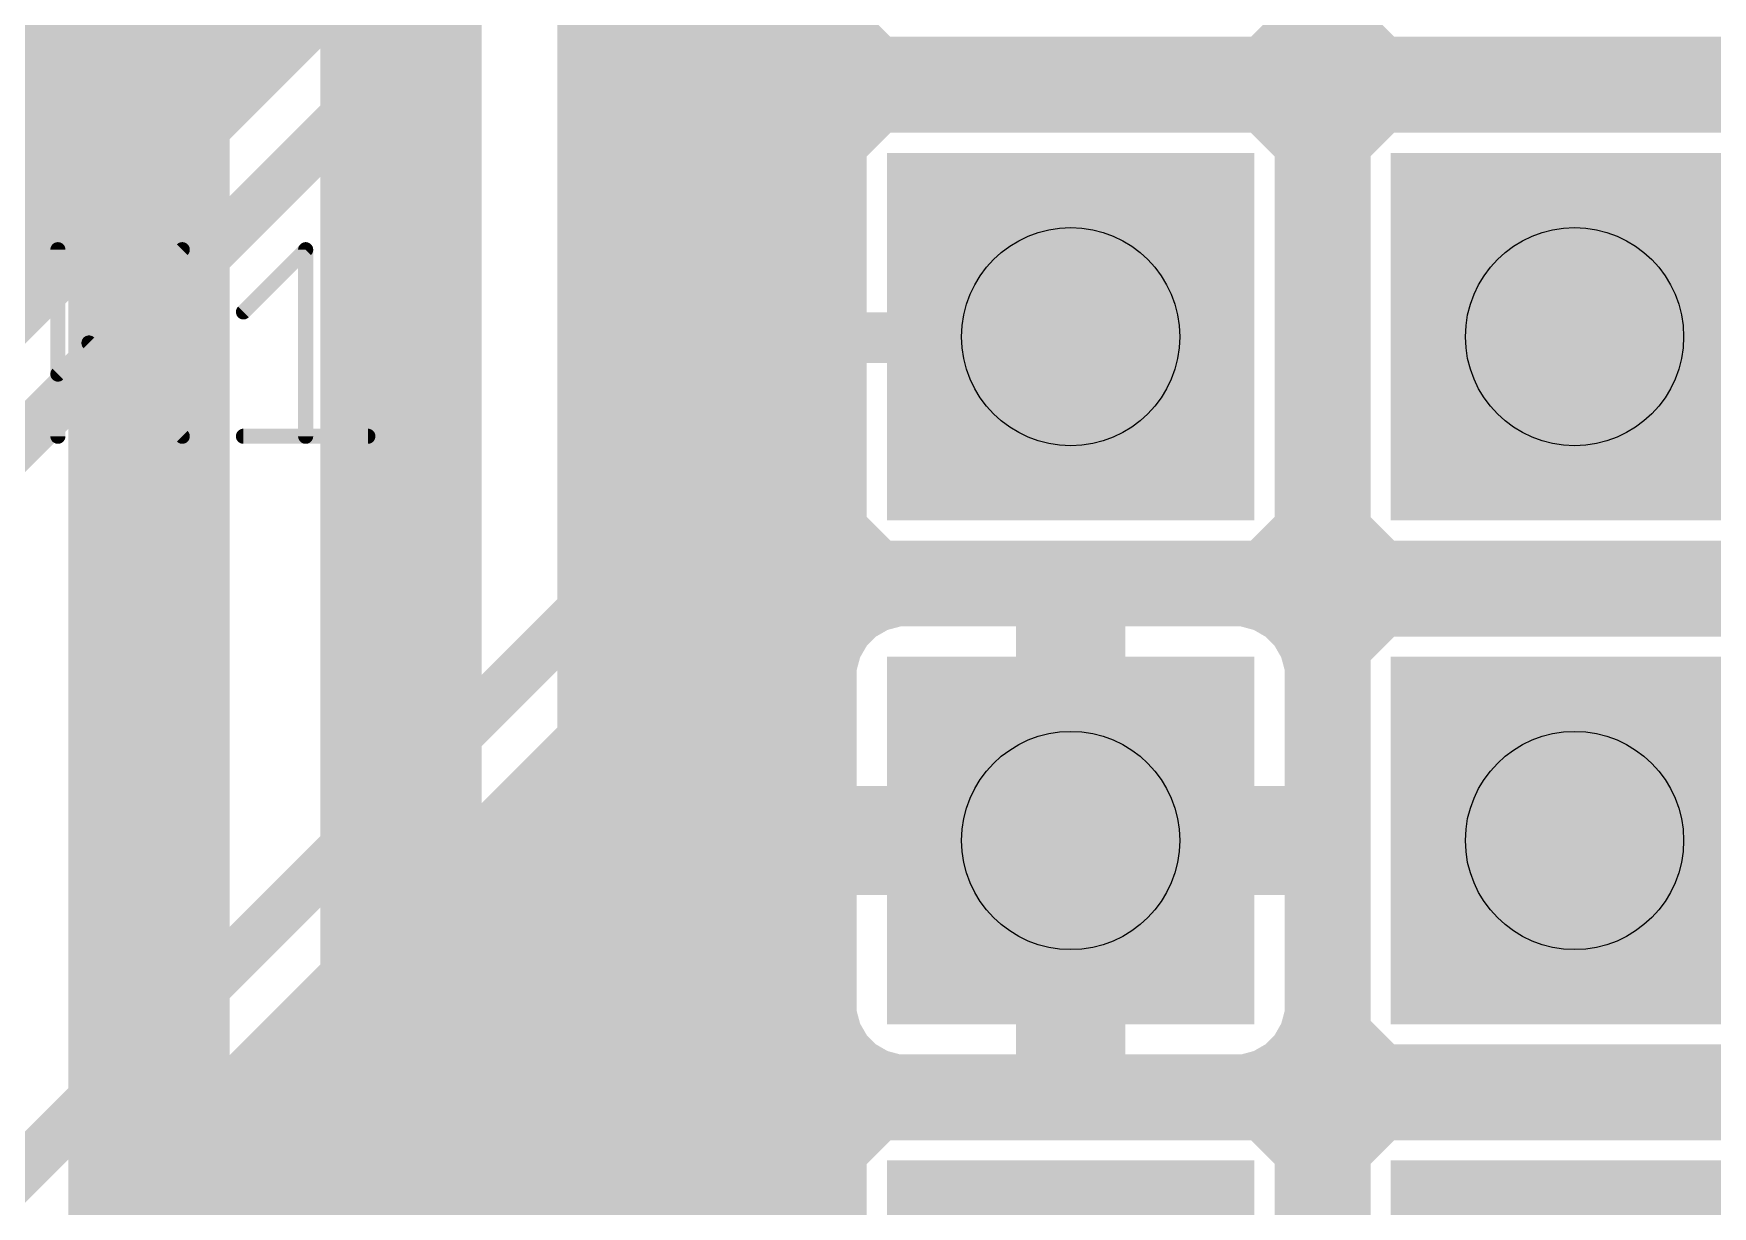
# Model space of a CAD drawing. Extents: x 0 to 10.8, y 0 to 6.1.
# Drawn here: x 4.0871 to 4.4203, y 2.4026 to 2.6354 of the extents above; entities that cross this region are included whole.
import ezdxf

# ---------------------------------------------------------------- set-up
doc = ezdxf.new("R2010")
doc.units = 0
for name, color, linetype in [('1', 22, 'CONTINUOUS'), ('116', 253, 'CONTINUOUS'), ('16', 175, 'CONTINUOUS'), ('17', 82, 'CONTINUOUS'), ('21', 253, 'CONTINUOUS'), ('25', 253, 'CONTINUOUS'), ('29', 253, 'CONTINUOUS'), ('30', 253, 'CONTINUOUS'), ('44', 253, 'CONTINUOUS')]:
    doc.layers.add(name, color=color, linetype=linetype)

# ---------------------------------------------------------------- blocks, each defined once
blk = doc.blocks.new('SQUAREP')
blk.add_solid([(-0.5, -0.5), (0.5, -0.5), (-0.5, 0.5), (0.5, 0.5)])

msp = doc.modelspace()

# ---------------------------------------------------------------- linework, layer by layer
at = {"layer": '1'}
for points, const_width in [([(4.11, 3.425), (4.11, 2.24)], 0.032), ([(4.16, 2.34), (4.16, 3.19)], 0.032), ([(4.198996, 2.361807), (4.198996, 3.173843)], 0.016), ([(4.244433, 2.714303), (4.244433, 2.636087)], 0.016), ([(4.34139, 2.636087), (4.34139, 2.714303)], 0.016), ([(4.344433, 2.714303), (4.344433, 2.636087)], 0.016), ([(4.198996, 2.64), (4.244433, 2.64)], 0.016), ([(4.34139, 2.64), (4.344433, 2.64)], 0.016), ([(4.244433, 2.636087), (4.253803, 2.626717)], 0.016), ([(4.33202, 2.626717), (4.34139, 2.636087)], 0.016), ([(4.344433, 2.636087), (4.353803, 2.626717)], 0.016), ([(4.253803, 2.626717), (4.33202, 2.626717)], 0.016), ([(4.353803, 2.626717), (4.43202, 2.626717)], 0.016), ([(4.198996, 2.624), (5.134303, 2.624)], 0.016), ([(4.253803, 2.623673), (4.244433, 2.614303)], 0.016), ([(4.33202, 2.623673), (4.253803, 2.623673)], 0.016), ([(4.34139, 2.614303), (4.33202, 2.623673)], 0.016), ([(4.353803, 2.623673), (4.344433, 2.614303)], 0.016), ([(4.43202, 2.623673), (4.353803, 2.623673)], 0.016), ([(4.244433, 2.614303), (4.244433, 2.536087)], 0.016), ([(4.34139, 2.536087), (4.34139, 2.614303)], 0.016), ([(4.344433, 2.614303), (4.344433, 2.536087)], 0.016), ([(4.198996, 2.608), (4.244433, 2.608)], 0.016), ([(4.34139, 2.608), (4.344433, 2.608)], 0.016), ([(4.198996, 2.592), (4.244433, 2.592)], 0.016), ([(4.34139, 2.592), (4.344433, 2.592)], 0.016), ([(4.198996, 2.576), (4.244433, 2.576)], 0.016), ([(4.34139, 2.576), (4.344433, 2.576)], 0.016), ([(4.198996, 2.56), (4.244433, 2.56)], 0.016), ([(4.34139, 2.56), (4.344433, 2.56)], 0.016), ([(4.198996, 2.544), (4.244433, 2.544)], 0.016), ([(4.34139, 2.544), (4.344433, 2.544)], 0.016), ([(4.244433, 2.536087), (4.253803, 2.526717)], 0.016), ([(4.33202, 2.526717), (4.34139, 2.536087)], 0.016), ([(4.344433, 2.536087), (4.353803, 2.526717)], 0.016), ([(4.198996, 2.528), (4.25252, 2.528)], 0.016), ([(4.333303, 2.528), (4.35252, 2.528)], 0.016), ([(4.253484, 2.524445), (4.249378, 2.522079)], 0.016), ([(4.258059, 2.525673), (4.253484, 2.524445)], 0.016), ([(4.253803, 2.526717), (4.33202, 2.526717)], 0.016), ([(4.290079, 2.525673), (4.258059, 2.525673)], 0.016), ([(4.290079, 2.478047), (4.290079, 2.525673)], 0.016), ([(4.327764, 2.525673), (4.29574, 2.525673)], 0.016), ([(4.29574, 2.525673), (4.29574, 2.478047)], 0.016), ([(4.332339, 2.524445), (4.327764, 2.525673)], 0.016), ([(4.336445, 2.522079), (4.332339, 2.524445)], 0.016), ([(4.353803, 2.526717), (4.43202, 2.526717)], 0.016), ([(4.249378, 2.522079), (4.246028, 2.518728)], 0.016), ([(4.339795, 2.518728), (4.336445, 2.522079)], 0.016), ([(4.353803, 2.523673), (4.344433, 2.514303)], 0.016), ([(4.43202, 2.523673), (4.353803, 2.523673)], 0.016), ([(4.246028, 2.518728), (4.243661, 2.514622)], 0.016), ([(4.342161, 2.514622), (4.339795, 2.518728)], 0.016), ([(4.243661, 2.514622), (4.242433, 2.510047)], 0.016), ([(4.34339, 2.510047), (4.342161, 2.514622)], 0.016), ([(4.198996, 2.512), (4.242961, 2.512)], 0.016), ([(4.290079, 2.512), (4.29574, 2.512)], 0.016), ([(4.342866, 2.512), (4.344433, 2.512)], 0.016), ([(4.344433, 2.514303), (4.344433, 2.436087)], 0.016), ([(4.242433, 2.510047), (4.242433, 2.478024)], 0.016), ([(4.34339, 2.478024), (4.34339, 2.510047)], 0.016), ([(4.198996, 2.496), (4.242433, 2.496)], 0.016), ([(4.290079, 2.496), (4.29574, 2.496)], 0.016), ([(4.34339, 2.496), (4.344433, 2.496)], 0.016), ([(4.198996, 2.48), (4.242433, 2.48)], 0.016), ([(4.242433, 2.478024), (4.290059, 2.478024)], 0.016), ([(4.290059, 2.478024), (4.290059, 2.472362)], 0.016), ([(4.290079, 2.48), (4.29574, 2.48)], 0.016), ([(4.29574, 2.478047), (4.290079, 2.478047)], 0.016), ([(4.295764, 2.472362), (4.295764, 2.478024)], 0.016), ([(4.295764, 2.478024), (4.34339, 2.478024)], 0.016), ([(4.34339, 2.48), (4.344433, 2.48)], 0.016), ([(4.290059, 2.472362), (4.242433, 2.472362)], 0.016), ([(4.242433, 2.472362), (4.242433, 2.440343)], 0.016), ([(4.290079, 2.424717), (4.290079, 2.472343)], 0.016), ([(4.290079, 2.472343), (4.29574, 2.472343)], 0.016), ([(4.29574, 2.472343), (4.29574, 2.424717)], 0.016), ([(4.34339, 2.472362), (4.295764, 2.472362)], 0.016), ([(4.34339, 2.440343), (4.34339, 2.472362)], 0.016), ([(4.198996, 2.464), (4.242433, 2.464)], 0.016), ([(4.290079, 2.464), (4.29574, 2.464)], 0.016), ([(4.34339, 2.464), (4.344433, 2.464)], 0.016), ([(4.198996, 2.448), (4.242433, 2.448)], 0.016), ([(4.290079, 2.448), (4.29574, 2.448)], 0.016), ([(4.34339, 2.448), (4.344433, 2.448)], 0.016), ([(4.242433, 2.440343), (4.243661, 2.435768)], 0.016), ([(4.342161, 2.435768), (4.34339, 2.440343)], 0.016), ([(4.243661, 2.435768), (4.246028, 2.431661)], 0.016), ([(4.339795, 2.431661), (4.342161, 2.435768)], 0.016), ([(4.344433, 2.436087), (4.353803, 2.426717)], 0.016), ([(4.198996, 2.432), (4.245831, 2.432)], 0.016), ([(4.246028, 2.431661), (4.249378, 2.428311)], 0.016), ([(4.290079, 2.432), (4.29574, 2.432)], 0.016), ([(4.336445, 2.428311), (4.339795, 2.431661)], 0.016), ([(4.339988, 2.432), (4.34852, 2.432)], 0.016), ([(4.249378, 2.428311), (4.253484, 2.425945)], 0.016), ([(4.332339, 2.425945), (4.336445, 2.428311)], 0.016), ([(4.253484, 2.425945), (4.258059, 2.424717)], 0.016), ([(4.258059, 2.424717), (4.290079, 2.424717)], 0.016), ([(4.29574, 2.424717), (4.327764, 2.424717)], 0.016), ([(4.327764, 2.424717), (4.332339, 2.425945)], 0.016), ([(4.353803, 2.426717), (4.43202, 2.426717)], 0.016), ([(4.253803, 2.423673), (4.244433, 2.414303)], 0.016), ([(4.33202, 2.423673), (4.253803, 2.423673)], 0.016), ([(4.34139, 2.414303), (4.33202, 2.423673)], 0.016), ([(4.353803, 2.423673), (4.344433, 2.414303)], 0.016), ([(4.43202, 2.423673), (4.353803, 2.423673)], 0.016), ([(4.198996, 2.416), (4.24613, 2.416)], 0.016), ([(4.339693, 2.416), (4.34613, 2.416)], 0.016), ([(4.244433, 2.414303), (4.244433, 2.336087)], 0.016), ([(4.34139, 2.336087), (4.34139, 2.414303)], 0.016), ([(4.344433, 2.414303), (4.344433, 2.336087)], 0.016), ([(4.198996, 2.4), (4.244433, 2.4)], 0.016), ([(4.34139, 2.4), (4.344433, 2.4)], 0.016)]:
    msp.add_lwpolyline(points, dxfattribs=dict(at, const_width=const_width))
at = {"layer": '1', "const_width": 0.008}
for points in [[(4.198996, 2.644, 1), (4.198996, 2.636)], [(4.244433, 2.636, 1), (4.244433, 2.644)], [(4.34139, 2.644, 1), (4.34139, 2.636)], [(4.344433, 2.636, 1), (4.344433, 2.644)], [(4.247261, 2.638915, 1), (4.241605, 2.633258)], [(4.344218, 2.633258, 1), (4.338561, 2.638915)], [(4.347261, 2.638915, 1), (4.341605, 2.633258)], [(4.240433, 2.636087, 1), (4.248433, 2.636087)], [(4.33739, 2.636087, 1), (4.34539, 2.636087)], [(4.340433, 2.636087, 1), (4.348433, 2.636087)], [(4.253803, 2.630717, 1), (4.253803, 2.622717)], [(4.250975, 2.623888, 1), (4.256632, 2.629545)], [(4.329191, 2.629545, 1), (4.334848, 2.623888)], [(4.33202, 2.622717, 1), (4.33202, 2.630717)], [(4.353803, 2.630717, 1), (4.353803, 2.622717)], [(4.350975, 2.623888, 1), (4.356632, 2.629545)], [(4.198996, 2.628, 1), (4.198996, 2.62)], [(4.253803, 2.627673, 1), (4.253803, 2.619673)], [(4.256632, 2.620845, 1), (4.250975, 2.626502)], [(4.334848, 2.626502, 1), (4.329191, 2.620845)], [(4.33202, 2.619673, 1), (4.33202, 2.627673)], [(4.353803, 2.627673, 1), (4.353803, 2.619673)], [(4.356632, 2.620845, 1), (4.350975, 2.626502)], [(4.248433, 2.614303, 1), (4.240433, 2.614303)], [(4.34539, 2.614303, 1), (4.33739, 2.614303)], [(4.348433, 2.614303, 1), (4.340433, 2.614303)], [(4.241605, 2.617132, 1), (4.247261, 2.611475)], [(4.338561, 2.611475, 1), (4.344218, 2.617132)], [(4.341605, 2.617132, 1), (4.347261, 2.611475)], [(4.198996, 2.612, 1), (4.198996, 2.604)], [(4.244433, 2.604, 1), (4.244433, 2.612)], [(4.34139, 2.612, 1), (4.34139, 2.604)], [(4.344433, 2.604, 1), (4.344433, 2.612)], [(4.198996, 2.596, 1), (4.198996, 2.588)], [(4.244433, 2.588, 1), (4.244433, 2.596)], [(4.34139, 2.596, 1), (4.34139, 2.588)], [(4.344433, 2.588, 1), (4.344433, 2.596)], [(4.198996, 2.58, 1), (4.198996, 2.572)], [(4.244433, 2.572, 1), (4.244433, 2.58)], [(4.34139, 2.58, 1), (4.34139, 2.572)], [(4.344433, 2.572, 1), (4.344433, 2.58)], [(4.198996, 2.564, 1), (4.198996, 2.556)], [(4.244433, 2.556, 1), (4.244433, 2.564)], [(4.34139, 2.564, 1), (4.34139, 2.556)], [(4.344433, 2.556, 1), (4.344433, 2.564)], [(4.198996, 2.548, 1), (4.198996, 2.54)], [(4.244433, 2.54, 1), (4.244433, 2.548)], [(4.34139, 2.548, 1), (4.34139, 2.54)], [(4.344433, 2.54, 1), (4.344433, 2.548)], [(4.247261, 2.538915, 1), (4.241605, 2.533258)], [(4.344218, 2.533258, 1), (4.338561, 2.538915)], [(4.347261, 2.538915, 1), (4.341605, 2.533258)], [(4.240433, 2.536087, 1), (4.248433, 2.536087)], [(4.33739, 2.536087, 1), (4.34539, 2.536087)], [(4.340433, 2.536087, 1), (4.348433, 2.536087)], [(4.198996, 2.532, 1), (4.198996, 2.524)], [(4.25252, 2.524, 1), (4.25252, 2.532)], [(4.333303, 2.532, 1), (4.333303, 2.524)], [(4.35252, 2.524, 1), (4.35252, 2.532)], [(4.253803, 2.530717, 1), (4.253803, 2.522717)], [(4.250975, 2.523888, 1), (4.256632, 2.529545)], [(4.255481, 2.520979, 1), (4.251487, 2.527911)], [(4.258059, 2.529673, 1), (4.258059, 2.521673)], [(4.259096, 2.52181, 1), (4.257022, 2.529536)], [(4.294079, 2.525673, 1), (4.286079, 2.525673)], [(4.290079, 2.521673, 1), (4.290079, 2.529673)], [(4.29574, 2.529673, 1), (4.29574, 2.521673)], [(4.29974, 2.525673, 1), (4.29174, 2.525673)], [(4.328801, 2.529536, 1), (4.326727, 2.52181)], [(4.327764, 2.521673, 1), (4.327764, 2.529673)], [(4.329191, 2.529545, 1), (4.334848, 2.523888)], [(4.334336, 2.527911, 1), (4.330342, 2.520979)], [(4.33202, 2.522717, 1), (4.33202, 2.530717)], [(4.353803, 2.530717, 1), (4.353803, 2.522717)], [(4.350975, 2.523888, 1), (4.356632, 2.529545)], [(4.247381, 2.525545, 1), (4.251375, 2.518613)], [(4.252206, 2.51925, 1), (4.24655, 2.524907)], [(4.252447, 2.528308, 1), (4.254522, 2.520582)], [(4.331301, 2.520582, 1), (4.333376, 2.528308)], [(4.339273, 2.524907, 1), (4.333616, 2.51925)], [(4.334448, 2.518613, 1), (4.338442, 2.525545)], [(4.353803, 2.527673, 1), (4.353803, 2.519673)], [(4.356632, 2.520845, 1), (4.350975, 2.526502)], [(4.249493, 2.516731, 1), (4.242562, 2.520725)], [(4.343261, 2.520725, 1), (4.336329, 2.516731)], [(4.247525, 2.513585, 1), (4.239798, 2.515659)], [(4.243199, 2.521557, 1), (4.248856, 2.5159)], [(4.336967, 2.5159, 1), (4.342624, 2.521557)], [(4.346025, 2.515659, 1), (4.338298, 2.513585)], [(4.198996, 2.516, 1), (4.198996, 2.508)], [(4.240196, 2.516619, 1), (4.247127, 2.512625)], [(4.242961, 2.508, 1), (4.242961, 2.516)], [(4.290079, 2.516, 1), (4.290079, 2.508)], [(4.29574, 2.508, 1), (4.29574, 2.516)], [(4.338696, 2.512625, 1), (4.345627, 2.516619)], [(4.342866, 2.516, 1), (4.342866, 2.508)], [(4.348433, 2.514303, 1), (4.340433, 2.514303)], [(4.341605, 2.517132, 1), (4.347261, 2.511475)], [(4.344433, 2.508, 1), (4.344433, 2.516)], [(4.246433, 2.510047, 1), (4.238433, 2.510047)], [(4.34739, 2.510047, 1), (4.33939, 2.510047)], [(4.23857, 2.511085, 1), (4.246296, 2.50901)], [(4.339527, 2.50901, 1), (4.347253, 2.511085)], [(4.198996, 2.5, 1), (4.198996, 2.492)], [(4.242433, 2.492, 1), (4.242433, 2.5)], [(4.290079, 2.5, 1), (4.290079, 2.492)], [(4.29574, 2.492, 1), (4.29574, 2.5)], [(4.34339, 2.5, 1), (4.34339, 2.492)], [(4.344433, 2.492, 1), (4.344433, 2.5)], [(4.198996, 2.484, 1), (4.198996, 2.476)], [(4.242433, 2.482024, 1), (4.242433, 2.474024)], [(4.242433, 2.476, 1), (4.242433, 2.484)], [(4.294059, 2.478024, 1), (4.286059, 2.478024)], [(4.290079, 2.484, 1), (4.290079, 2.476)], [(4.290079, 2.482047, 1), (4.290079, 2.474047)], [(4.290059, 2.474024, 1), (4.290059, 2.482024)], [(4.299764, 2.478024, 1), (4.291764, 2.478024)], [(4.295764, 2.482024, 1), (4.295764, 2.474024)], [(4.29574, 2.476, 1), (4.29574, 2.484)], [(4.29574, 2.474047, 1), (4.29574, 2.482047)], [(4.34339, 2.484, 1), (4.34339, 2.476)], [(4.34339, 2.474024, 1), (4.34339, 2.482024)], [(4.344433, 2.476, 1), (4.344433, 2.484)], [(4.238433, 2.478024, 1), (4.246433, 2.478024)], [(4.242433, 2.476362, 1), (4.242433, 2.468362)], [(4.246433, 2.472362, 1), (4.238433, 2.472362)], [(4.286079, 2.478047, 1), (4.294079, 2.478047)], [(4.294079, 2.472343, 1), (4.286079, 2.472343)], [(4.290079, 2.476343, 1), (4.290079, 2.468343)], [(4.290059, 2.468362, 1), (4.290059, 2.476362)], [(4.29174, 2.478047, 1), (4.29974, 2.478047)], [(4.29974, 2.472343, 1), (4.29174, 2.472343)], [(4.295764, 2.476362, 1), (4.295764, 2.468362)], [(4.29574, 2.468343, 1), (4.29574, 2.476343)], [(4.33939, 2.478024, 1), (4.34739, 2.478024)], [(4.34739, 2.472362, 1), (4.33939, 2.472362)], [(4.34339, 2.468362, 1), (4.34339, 2.476362)], [(4.286059, 2.472362, 1), (4.294059, 2.472362)], [(4.291764, 2.472362, 1), (4.299764, 2.472362)], [(4.198996, 2.468, 1), (4.198996, 2.46)], [(4.242433, 2.46, 1), (4.242433, 2.468)], [(4.290079, 2.468, 1), (4.290079, 2.46)], [(4.29574, 2.46, 1), (4.29574, 2.468)], [(4.34339, 2.468, 1), (4.34339, 2.46)], [(4.344433, 2.46, 1), (4.344433, 2.468)], [(4.198996, 2.452, 1), (4.198996, 2.444)], [(4.242433, 2.444, 1), (4.242433, 2.452)], [(4.290079, 2.452, 1), (4.290079, 2.444)], [(4.29574, 2.444, 1), (4.29574, 2.452)], [(4.34339, 2.452, 1), (4.34339, 2.444)], [(4.344433, 2.444, 1), (4.344433, 2.452)], [(4.246296, 2.44138, 1), (4.23857, 2.439305)], [(4.347253, 2.439305, 1), (4.339527, 2.44138)], [(4.238433, 2.440343, 1), (4.246433, 2.440343)], [(4.247127, 2.437765, 1), (4.240196, 2.433771)], [(4.345627, 2.433771, 1), (4.338696, 2.437765)], [(4.33939, 2.440343, 1), (4.34739, 2.440343)], [(4.347261, 2.438915, 1), (4.341605, 2.433258)], [(4.198996, 2.436, 1), (4.198996, 2.428)], [(4.239798, 2.43473, 1), (4.247525, 2.436805)], [(4.248856, 2.43449, 1), (4.243199, 2.428833)], [(4.245831, 2.428, 1), (4.245831, 2.436)], [(4.290079, 2.436, 1), (4.290079, 2.428)], [(4.29574, 2.428, 1), (4.29574, 2.436)], [(4.339988, 2.436, 1), (4.339988, 2.428)], [(4.342624, 2.428833, 1), (4.336967, 2.43449)], [(4.338298, 2.436805, 1), (4.346025, 2.43473)], [(4.340433, 2.436087, 1), (4.348433, 2.436087)], [(4.34852, 2.428, 1), (4.34852, 2.436)], [(4.242562, 2.429664, 1), (4.249493, 2.433658)], [(4.251375, 2.431777, 1), (4.247381, 2.424845)], [(4.338442, 2.424845, 1), (4.334448, 2.431777)], [(4.336329, 2.433658, 1), (4.343261, 2.429664)], [(4.24655, 2.425483, 1), (4.252206, 2.431139)], [(4.254522, 2.429808, 1), (4.252447, 2.422082)], [(4.251487, 2.422479, 1), (4.255481, 2.429411)], [(4.258059, 2.428717, 1), (4.258059, 2.420717)], [(4.257022, 2.420853, 1), (4.259096, 2.42858)], [(4.290079, 2.420717, 1), (4.290079, 2.428717)], [(4.29574, 2.428717, 1), (4.29574, 2.420717)], [(4.326727, 2.42858, 1), (4.328801, 2.420853)], [(4.327764, 2.420717, 1), (4.327764, 2.428717)], [(4.330342, 2.429411, 1), (4.334336, 2.422479)], [(4.333376, 2.422082, 1), (4.331301, 2.429808)], [(4.333616, 2.431139, 1), (4.339273, 2.425483)], [(4.353803, 2.430717, 1), (4.353803, 2.422717)], [(4.350975, 2.423888, 1), (4.356632, 2.429545)], [(4.253803, 2.427673, 1), (4.253803, 2.419673)], [(4.256632, 2.420845, 1), (4.250975, 2.426502)], [(4.334848, 2.426502, 1), (4.329191, 2.420845)], [(4.33202, 2.419673, 1), (4.33202, 2.427673)], [(4.353803, 2.427673, 1), (4.353803, 2.419673)], [(4.356632, 2.420845, 1), (4.350975, 2.426502)], [(4.286079, 2.424717, 1), (4.294079, 2.424717)], [(4.29174, 2.424717, 1), (4.29974, 2.424717)], [(4.198996, 2.42, 1), (4.198996, 2.412)], [(4.24613, 2.412, 1), (4.24613, 2.42)], [(4.339693, 2.42, 1), (4.339693, 2.412)], [(4.34613, 2.412, 1), (4.34613, 2.42)], [(4.248433, 2.414303, 1), (4.240433, 2.414303)], [(4.241605, 2.417132, 1), (4.247261, 2.411475)], [(4.34539, 2.414303, 1), (4.33739, 2.414303)], [(4.338561, 2.411475, 1), (4.344218, 2.417132)], [(4.348433, 2.414303, 1), (4.340433, 2.414303)], [(4.341605, 2.417132, 1), (4.347261, 2.411475)], [(4.198996, 2.404, 1), (4.198996, 2.396)], [(4.244433, 2.396, 1), (4.244433, 2.404)], [(4.34139, 2.404, 1), (4.34139, 2.396)], [(4.344433, 2.396, 1), (4.344433, 2.404)]]:
    msp.add_lwpolyline(points, format="xyb", dxfattribs=at)
at = {"layer": '116', "const_width": 0.017717}
for points in [[(4.292913, 2.560433, 1), (4.292913, 2.589961, 1), (4.292913, 2.560433)], [(4.392913, 2.560433, 1), (4.392913, 2.589961, 1), (4.392913, 2.560433)], [(4.292913, 2.460433, 1), (4.292913, 2.489961, 1), (4.292913, 2.460433)], [(4.392913, 2.460433, 1), (4.392913, 2.489961, 1), (4.392913, 2.460433)]]:
    msp.add_lwpolyline(points, format="xyb", dxfattribs=at)
at = {"layer": '16'}
for points, const_width in [([(4.234, 2.733697), (3.696303, 2.195996)], 0.016), ([(3.69, 2.16), (4.255, 2.725)], 0.01), ([(4.355, 2.625), (4.305, 2.675)], 0.01), ([(3.829697, 2.64), (4.140307, 2.64)], 0.016), ([(3.813697, 2.624), (4.124307, 2.624)], 0.016), ([(4.43, 2.625), (4.355, 2.625)], 0.01), ([(3.797697, 2.608), (4.108307, 2.608)], 0.016), ([(4.34139, 2.536087), (4.34139, 2.608913)], 0.016), ([(4.34139, 2.608913), (4.344433, 2.60587)], 0.016), ([(4.34139, 2.608), (4.342303, 2.608)], 0.016), ([(4.344433, 2.60587), (4.344433, 2.536087)], 0.016), ([(3.781697, 2.592), (4.092307, 2.592)], 0.016), ([(4.34139, 2.592), (4.344433, 2.592)], 0.016), ([(4.34139, 2.576), (4.344433, 2.576)], 0.016), ([(3.8, 2.125), (4.25, 2.575)], 0.01), ([(4.25, 2.575), (4.29, 2.575)], 0.01), ([(4.29, 2.575), (4.292913, 2.575197)], 0.01), ([(4.34139, 2.56), (4.344433, 2.56)], 0.016), ([(4.34139, 2.544), (4.344433, 2.544)], 0.016), ([(3.832689, 2.127996), (4.244433, 2.53974)], 0.016), ([(4.244433, 2.53974), (4.244433, 2.536087)], 0.016), ([(4.244433, 2.536087), (4.253803, 2.526717)], 0.016), ([(4.33202, 2.526717), (4.34139, 2.536087)], 0.016), ([(4.344433, 2.536087), (4.353803, 2.526717)], 0.016), ([(4.232693, 2.528), (4.25252, 2.528)], 0.016), ([(4.333303, 2.528), (4.35252, 2.528)], 0.016), ([(4.253484, 2.524445), (4.249378, 2.522079)], 0.016), ([(4.258059, 2.525673), (4.253484, 2.524445)], 0.016), ([(4.253803, 2.526717), (4.33202, 2.526717)], 0.016), ([(4.290079, 2.525673), (4.258059, 2.525673)], 0.016), ([(4.290079, 2.478047), (4.290079, 2.525673)], 0.016), ([(4.327764, 2.525673), (4.29574, 2.525673)], 0.016), ([(4.29574, 2.525673), (4.29574, 2.478047)], 0.016), ([(4.332339, 2.524445), (4.327764, 2.525673)], 0.016), ([(4.336445, 2.522079), (4.332339, 2.524445)], 0.016), ([(4.353803, 2.526717), (4.43202, 2.526717)], 0.016), ([(4.249378, 2.522079), (4.246028, 2.518728)], 0.016), ([(4.339795, 2.518728), (4.336445, 2.522079)], 0.016), ([(4.353803, 2.523673), (4.344433, 2.514303)], 0.016), ([(4.43202, 2.523673), (4.353803, 2.523673)], 0.016), ([(4.246028, 2.518728), (4.243661, 2.514622)], 0.016), ([(4.342161, 2.514622), (4.339795, 2.518728)], 0.016), ([(4.243661, 2.514622), (4.242433, 2.510047)], 0.016), ([(4.34339, 2.510047), (4.342161, 2.514622)], 0.016), ([(4.216693, 2.512), (4.242961, 2.512)], 0.016), ([(4.290079, 2.512), (4.29574, 2.512)], 0.016), ([(4.342866, 2.512), (4.344433, 2.512)], 0.016), ([(4.344433, 2.514303), (4.344433, 2.436087)], 0.016), ([(4.242433, 2.510047), (4.242433, 2.478024)], 0.016), ([(4.34339, 2.478024), (4.34339, 2.510047)], 0.016), ([(4.200693, 2.496), (4.242433, 2.496)], 0.016), ([(4.290079, 2.496), (4.29574, 2.496)], 0.016), ([(4.34339, 2.496), (4.344433, 2.496)], 0.016), ([(4.184693, 2.48), (4.242433, 2.48)], 0.016), ([(4.242433, 2.478024), (4.290059, 2.478024)], 0.016), ([(4.290059, 2.478024), (4.290059, 2.472362)], 0.016), ([(4.290079, 2.48), (4.29574, 2.48)], 0.016), ([(4.29574, 2.478047), (4.290079, 2.478047)], 0.016), ([(4.295764, 2.472362), (4.295764, 2.478024)], 0.016), ([(4.295764, 2.478024), (4.34339, 2.478024)], 0.016), ([(4.34339, 2.48), (4.344433, 2.48)], 0.016), ([(4.290059, 2.472362), (4.242433, 2.472362)], 0.016), ([(4.242433, 2.472362), (4.242433, 2.440343)], 0.016), ([(4.290079, 2.424717), (4.290079, 2.472343)], 0.016), ([(4.290079, 2.472343), (4.29574, 2.472343)], 0.016), ([(4.29574, 2.472343), (4.29574, 2.424717)], 0.016), ([(4.34339, 2.472362), (4.295764, 2.472362)], 0.016), ([(4.34339, 2.440343), (4.34339, 2.472362)], 0.016), ([(4.168693, 2.464), (4.242433, 2.464)], 0.016), ([(4.290079, 2.464), (4.29574, 2.464)], 0.016), ([(4.34339, 2.464), (4.344433, 2.464)], 0.016), ([(4.152693, 2.448), (4.242433, 2.448)], 0.016), ([(4.290079, 2.448), (4.29574, 2.448)], 0.016), ([(4.34339, 2.448), (4.344433, 2.448)], 0.016), ([(4.242433, 2.440343), (4.243661, 2.435768)], 0.016), ([(4.342161, 2.435768), (4.34339, 2.440343)], 0.016), ([(4.243661, 2.435768), (4.246028, 2.431661)], 0.016), ([(4.339795, 2.431661), (4.342161, 2.435768)], 0.016), ([(4.344433, 2.436087), (4.353803, 2.426717)], 0.016), ([(4.136693, 2.432), (4.245831, 2.432)], 0.016), ([(4.246028, 2.431661), (4.249378, 2.428311)], 0.016), ([(4.290079, 2.432), (4.29574, 2.432)], 0.016), ([(4.336445, 2.428311), (4.339795, 2.431661)], 0.016), ([(4.339988, 2.432), (4.34852, 2.432)], 0.016), ([(4.249378, 2.428311), (4.253484, 2.425945)], 0.016), ([(4.332339, 2.425945), (4.336445, 2.428311)], 0.016), ([(4.253484, 2.425945), (4.258059, 2.424717)], 0.016), ([(4.258059, 2.424717), (4.290079, 2.424717)], 0.016), ([(4.29574, 2.424717), (4.327764, 2.424717)], 0.016), ([(4.327764, 2.424717), (4.332339, 2.425945)], 0.016), ([(4.353803, 2.426717), (4.43202, 2.426717)], 0.016), ([(4.253803, 2.423673), (4.244433, 2.414303)], 0.016), ([(4.33202, 2.423673), (4.253803, 2.423673)], 0.016), ([(4.34139, 2.414303), (4.33202, 2.423673)], 0.016), ([(4.353803, 2.423673), (4.344433, 2.414303)], 0.016), ([(4.43202, 2.423673), (4.353803, 2.423673)], 0.016), ([(4.120693, 2.416), (4.24613, 2.416)], 0.016), ([(4.339693, 2.416), (4.34613, 2.416)], 0.016), ([(4.244433, 2.414303), (4.244433, 2.336087)], 0.016), ([(4.34139, 2.336087), (4.34139, 2.414303)], 0.016), ([(4.344433, 2.414303), (4.344433, 2.336087)], 0.016), ([(4.104693, 2.4), (4.244433, 2.4)], 0.016), ([(4.34139, 2.4), (4.344433, 2.4)], 0.016)]:
    msp.add_lwpolyline(points, dxfattribs=dict(at, const_width=const_width))
for points, const_width in [([(4.140307, 2.636, 1), (4.140307, 2.644)], 0.008), ([(4.124307, 2.62, 1), (4.124307, 2.628)], 0.008), ([(4.355, 2.6275, 1), (4.355, 2.6225)], 0.005), ([(4.353232, 2.623232, 1), (4.356768, 2.626768)], 0.005), ([(4.108307, 2.604, 1), (4.108307, 2.612)], 0.008), ([(4.344218, 2.611742, 1), (4.338561, 2.606085)], 0.008), ([(4.34539, 2.608913, 1), (4.33739, 2.608913)], 0.008), ([(4.34139, 2.612, 1), (4.34139, 2.604)], 0.008), ([(4.342303, 2.604, 1), (4.342303, 2.612)], 0.008), ([(4.348433, 2.60587, 1), (4.340433, 2.60587)], 0.008), ([(4.341605, 2.603042, 1), (4.347261, 2.608699)], 0.008), ([(4.092307, 2.588, 1), (4.092307, 2.596)], 0.008), ([(4.34139, 2.596, 1), (4.34139, 2.588)], 0.008), ([(4.344433, 2.588, 1), (4.344433, 2.596)], 0.008), ([(4.34139, 2.58, 1), (4.34139, 2.572)], 0.008), ([(4.344433, 2.572, 1), (4.344433, 2.58)], 0.008), ([(4.25, 2.5775, 1), (4.25, 2.5725)], 0.005), ([(4.251768, 2.573232, 1), (4.248232, 2.576768)], 0.005), ([(4.289831, 2.577494, 1), (4.290169, 2.572506)], 0.005), ([(4.29, 2.5725, 1), (4.29, 2.5775)], 0.005), ([(4.293082, 2.572703, 1), (4.292745, 2.577691)], 0.005), ([(4.34139, 2.564, 1), (4.34139, 2.556)], 0.008), ([(4.344433, 2.556, 1), (4.344433, 2.564)], 0.008), ([(4.34139, 2.548, 1), (4.34139, 2.54)], 0.008), ([(4.344433, 2.54, 1), (4.344433, 2.548)], 0.008), ([(4.248433, 2.53974, 1), (4.240433, 2.53974)], 0.008), ([(4.247261, 2.536912, 1), (4.241605, 2.542569)], 0.008), ([(4.247261, 2.538915, 1), (4.241605, 2.533258)], 0.008), ([(4.344218, 2.533258, 1), (4.338561, 2.538915)], 0.008), ([(4.347261, 2.538915, 1), (4.341605, 2.533258)], 0.008), ([(4.240433, 2.536087, 1), (4.248433, 2.536087)], 0.008), ([(4.33739, 2.536087, 1), (4.34539, 2.536087)], 0.008), ([(4.340433, 2.536087, 1), (4.348433, 2.536087)], 0.008), ([(4.232693, 2.532, 1), (4.232693, 2.524)], 0.008), ([(4.25252, 2.524, 1), (4.25252, 2.532)], 0.008), ([(4.333303, 2.532, 1), (4.333303, 2.524)], 0.008), ([(4.35252, 2.524, 1), (4.35252, 2.532)], 0.008), ([(4.253803, 2.530717, 1), (4.253803, 2.522717)], 0.008), ([(4.250975, 2.523888, 1), (4.256632, 2.529545)], 0.008), ([(4.255481, 2.520979, 1), (4.251487, 2.527911)], 0.008), ([(4.258059, 2.529673, 1), (4.258059, 2.521673)], 0.008), ([(4.259096, 2.52181, 1), (4.257022, 2.529536)], 0.008), ([(4.294079, 2.525673, 1), (4.286079, 2.525673)], 0.008), ([(4.290079, 2.521673, 1), (4.290079, 2.529673)], 0.008), ([(4.29574, 2.529673, 1), (4.29574, 2.521673)], 0.008), ([(4.29974, 2.525673, 1), (4.29174, 2.525673)], 0.008), ([(4.328801, 2.529536, 1), (4.326727, 2.52181)], 0.008), ([(4.327764, 2.521673, 1), (4.327764, 2.529673)], 0.008), ([(4.329191, 2.529545, 1), (4.334848, 2.523888)], 0.008), ([(4.334336, 2.527911, 1), (4.330342, 2.520979)], 0.008), ([(4.33202, 2.522717, 1), (4.33202, 2.530717)], 0.008), ([(4.353803, 2.530717, 1), (4.353803, 2.522717)], 0.008), ([(4.350975, 2.523888, 1), (4.356632, 2.529545)], 0.008), ([(4.247381, 2.525545, 1), (4.251375, 2.518613)], 0.008), ([(4.252206, 2.51925, 1), (4.24655, 2.524907)], 0.008), ([(4.252447, 2.528308, 1), (4.254522, 2.520582)], 0.008), ([(4.331301, 2.520582, 1), (4.333376, 2.528308)], 0.008), ([(4.339273, 2.524907, 1), (4.333616, 2.51925)], 0.008), ([(4.334448, 2.518613, 1), (4.338442, 2.525545)], 0.008), ([(4.353803, 2.527673, 1), (4.353803, 2.519673)], 0.008), ([(4.356632, 2.520845, 1), (4.350975, 2.526502)], 0.008), ([(4.249493, 2.516731, 1), (4.242562, 2.520725)], 0.008), ([(4.343261, 2.520725, 1), (4.336329, 2.516731)], 0.008), ([(4.247525, 2.513585, 1), (4.239798, 2.515659)], 0.008), ([(4.243199, 2.521557, 1), (4.248856, 2.5159)], 0.008), ([(4.336967, 2.5159, 1), (4.342624, 2.521557)], 0.008), ([(4.346025, 2.515659, 1), (4.338298, 2.513585)], 0.008), ([(4.216693, 2.516, 1), (4.216693, 2.508)], 0.008), ([(4.240196, 2.516619, 1), (4.247127, 2.512625)], 0.008), ([(4.242961, 2.508, 1), (4.242961, 2.516)], 0.008), ([(4.290079, 2.516, 1), (4.290079, 2.508)], 0.008), ([(4.29574, 2.508, 1), (4.29574, 2.516)], 0.008), ([(4.338696, 2.512625, 1), (4.345627, 2.516619)], 0.008), ([(4.342866, 2.516, 1), (4.342866, 2.508)], 0.008), ([(4.348433, 2.514303, 1), (4.340433, 2.514303)], 0.008), ([(4.341605, 2.517132, 1), (4.347261, 2.511475)], 0.008), ([(4.344433, 2.508, 1), (4.344433, 2.516)], 0.008), ([(4.246433, 2.510047, 1), (4.238433, 2.510047)], 0.008), ([(4.34739, 2.510047, 1), (4.33939, 2.510047)], 0.008), ([(4.23857, 2.511085, 1), (4.246296, 2.50901)], 0.008), ([(4.339527, 2.50901, 1), (4.347253, 2.511085)], 0.008), ([(4.200693, 2.5, 1), (4.200693, 2.492)], 0.008), ([(4.242433, 2.492, 1), (4.242433, 2.5)], 0.008), ([(4.290079, 2.5, 1), (4.290079, 2.492)], 0.008), ([(4.29574, 2.492, 1), (4.29574, 2.5)], 0.008), ([(4.34339, 2.5, 1), (4.34339, 2.492)], 0.008), ([(4.344433, 2.492, 1), (4.344433, 2.5)], 0.008), ([(4.184693, 2.484, 1), (4.184693, 2.476)], 0.008), ([(4.242433, 2.482024, 1), (4.242433, 2.474024)], 0.008), ([(4.242433, 2.476, 1), (4.242433, 2.484)], 0.008), ([(4.294059, 2.478024, 1), (4.286059, 2.478024)], 0.008), ([(4.290079, 2.484, 1), (4.290079, 2.476)], 0.008), ([(4.290079, 2.482047, 1), (4.290079, 2.474047)], 0.008), ([(4.290059, 2.474024, 1), (4.290059, 2.482024)], 0.008), ([(4.299764, 2.478024, 1), (4.291764, 2.478024)], 0.008), ([(4.295764, 2.482024, 1), (4.295764, 2.474024)], 0.008), ([(4.29574, 2.476, 1), (4.29574, 2.484)], 0.008), ([(4.29574, 2.474047, 1), (4.29574, 2.482047)], 0.008), ([(4.34339, 2.484, 1), (4.34339, 2.476)], 0.008), ([(4.34339, 2.474024, 1), (4.34339, 2.482024)], 0.008), ([(4.344433, 2.476, 1), (4.344433, 2.484)], 0.008), ([(4.238433, 2.478024, 1), (4.246433, 2.478024)], 0.008), ([(4.242433, 2.476362, 1), (4.242433, 2.468362)], 0.008), ([(4.246433, 2.472362, 1), (4.238433, 2.472362)], 0.008), ([(4.286079, 2.478047, 1), (4.294079, 2.478047)], 0.008), ([(4.294079, 2.472343, 1), (4.286079, 2.472343)], 0.008), ([(4.290079, 2.476343, 1), (4.290079, 2.468343)], 0.008), ([(4.290059, 2.468362, 1), (4.290059, 2.476362)], 0.008), ([(4.29174, 2.478047, 1), (4.29974, 2.478047)], 0.008), ([(4.29974, 2.472343, 1), (4.29174, 2.472343)], 0.008), ([(4.295764, 2.476362, 1), (4.295764, 2.468362)], 0.008), ([(4.29574, 2.468343, 1), (4.29574, 2.476343)], 0.008), ([(4.33939, 2.478024, 1), (4.34739, 2.478024)], 0.008), ([(4.34739, 2.472362, 1), (4.33939, 2.472362)], 0.008), ([(4.34339, 2.468362, 1), (4.34339, 2.476362)], 0.008), ([(4.286059, 2.472362, 1), (4.294059, 2.472362)], 0.008), ([(4.291764, 2.472362, 1), (4.299764, 2.472362)], 0.008), ([(4.168693, 2.468, 1), (4.168693, 2.46)], 0.008), ([(4.242433, 2.46, 1), (4.242433, 2.468)], 0.008), ([(4.290079, 2.468, 1), (4.290079, 2.46)], 0.008), ([(4.29574, 2.46, 1), (4.29574, 2.468)], 0.008), ([(4.34339, 2.468, 1), (4.34339, 2.46)], 0.008), ([(4.344433, 2.46, 1), (4.344433, 2.468)], 0.008), ([(4.152693, 2.452, 1), (4.152693, 2.444)], 0.008), ([(4.242433, 2.444, 1), (4.242433, 2.452)], 0.008), ([(4.290079, 2.452, 1), (4.290079, 2.444)], 0.008), ([(4.29574, 2.444, 1), (4.29574, 2.452)], 0.008), ([(4.34339, 2.452, 1), (4.34339, 2.444)], 0.008), ([(4.344433, 2.444, 1), (4.344433, 2.452)], 0.008), ([(4.246296, 2.44138, 1), (4.23857, 2.439305)], 0.008), ([(4.347253, 2.439305, 1), (4.339527, 2.44138)], 0.008), ([(4.238433, 2.440343, 1), (4.246433, 2.440343)], 0.008), ([(4.247127, 2.437765, 1), (4.240196, 2.433771)], 0.008), ([(4.345627, 2.433771, 1), (4.338696, 2.437765)], 0.008), ([(4.33939, 2.440343, 1), (4.34739, 2.440343)], 0.008), ([(4.347261, 2.438915, 1), (4.341605, 2.433258)], 0.008), ([(4.136693, 2.436, 1), (4.136693, 2.428)], 0.008), ([(4.239798, 2.43473, 1), (4.247525, 2.436805)], 0.008), ([(4.248856, 2.43449, 1), (4.243199, 2.428833)], 0.008), ([(4.245831, 2.428, 1), (4.245831, 2.436)], 0.008), ([(4.290079, 2.436, 1), (4.290079, 2.428)], 0.008), ([(4.29574, 2.428, 1), (4.29574, 2.436)], 0.008), ([(4.339988, 2.436, 1), (4.339988, 2.428)], 0.008), ([(4.342624, 2.428833, 1), (4.336967, 2.43449)], 0.008), ([(4.338298, 2.436805, 1), (4.346025, 2.43473)], 0.008), ([(4.340433, 2.436087, 1), (4.348433, 2.436087)], 0.008), ([(4.34852, 2.428, 1), (4.34852, 2.436)], 0.008), ([(4.242562, 2.429664, 1), (4.249493, 2.433658)], 0.008), ([(4.251375, 2.431777, 1), (4.247381, 2.424845)], 0.008), ([(4.338442, 2.424845, 1), (4.334448, 2.431777)], 0.008), ([(4.336329, 2.433658, 1), (4.343261, 2.429664)], 0.008), ([(4.24655, 2.425483, 1), (4.252206, 2.431139)], 0.008), ([(4.254522, 2.429808, 1), (4.252447, 2.422082)], 0.008), ([(4.251487, 2.422479, 1), (4.255481, 2.429411)], 0.008), ([(4.258059, 2.428717, 1), (4.258059, 2.420717)], 0.008), ([(4.257022, 2.420853, 1), (4.259096, 2.42858)], 0.008), ([(4.290079, 2.420717, 1), (4.290079, 2.428717)], 0.008), ([(4.29574, 2.428717, 1), (4.29574, 2.420717)], 0.008), ([(4.326727, 2.42858, 1), (4.328801, 2.420853)], 0.008), ([(4.327764, 2.420717, 1), (4.327764, 2.428717)], 0.008), ([(4.330342, 2.429411, 1), (4.334336, 2.422479)], 0.008), ([(4.333376, 2.422082, 1), (4.331301, 2.429808)], 0.008), ([(4.333616, 2.431139, 1), (4.339273, 2.425483)], 0.008), ([(4.353803, 2.430717, 1), (4.353803, 2.422717)], 0.008), ([(4.350975, 2.423888, 1), (4.356632, 2.429545)], 0.008), ([(4.253803, 2.427673, 1), (4.253803, 2.419673)], 0.008), ([(4.256632, 2.420845, 1), (4.250975, 2.426502)], 0.008), ([(4.334848, 2.426502, 1), (4.329191, 2.420845)], 0.008), ([(4.33202, 2.419673, 1), (4.33202, 2.427673)], 0.008), ([(4.353803, 2.427673, 1), (4.353803, 2.419673)], 0.008), ([(4.356632, 2.420845, 1), (4.350975, 2.426502)], 0.008), ([(4.286079, 2.424717, 1), (4.294079, 2.424717)], 0.008), ([(4.29174, 2.424717, 1), (4.29974, 2.424717)], 0.008), ([(4.120693, 2.42, 1), (4.120693, 2.412)], 0.008), ([(4.24613, 2.412, 1), (4.24613, 2.42)], 0.008), ([(4.339693, 2.42, 1), (4.339693, 2.412)], 0.008), ([(4.34613, 2.412, 1), (4.34613, 2.42)], 0.008), ([(4.248433, 2.414303, 1), (4.240433, 2.414303)], 0.008), ([(4.241605, 2.417132, 1), (4.247261, 2.411475)], 0.008), ([(4.34539, 2.414303, 1), (4.33739, 2.414303)], 0.008), ([(4.338561, 2.411475, 1), (4.344218, 2.417132)], 0.008), ([(4.348433, 2.414303, 1), (4.340433, 2.414303)], 0.008), ([(4.341605, 2.417132, 1), (4.347261, 2.411475)], 0.008), ([(4.104693, 2.404, 1), (4.104693, 2.396)], 0.008), ([(4.244433, 2.396, 1), (4.244433, 2.404)], 0.008), ([(4.34139, 2.404, 1), (4.34139, 2.396)], 0.008), ([(4.344433, 2.396, 1), (4.344433, 2.404)], 0.008)]:
    msp.add_lwpolyline(points, format="xyb", dxfattribs=dict(at, const_width=const_width))
at = {"layer": '21', "const_width": 0.005}
msp.add_lwpolyline([(4.205512, 0.358661), (4.205512, 3.705118)], dxfattribs=at)
at = {"layer": '25', "const_width": 0.003}
for points in [[(4.091906, 2.592461), (4.091906, 2.555429)], [(4.091906, 2.567772), (4.116591, 2.592461)], [(4.128736, 2.580114), (4.141079, 2.592461)], [(4.141079, 2.592461), (4.141079, 2.555429)], [(4.098075, 2.573945), (4.116591, 2.555429)], [(4.128736, 2.555429), (4.153421, 2.555429)]]:
    msp.add_lwpolyline(points, dxfattribs=at)
at = {"layer": '25', "const_width": 0.0015}
for points in [[(4.092656, 2.592461, 1), (4.091156, 2.592461)], [(4.117121, 2.59193, 1), (4.11606, 2.592991)], [(4.141829, 2.592461, 1), (4.140329, 2.592461)], [(4.141609, 2.59193, 1), (4.140548, 2.592991)], [(4.128206, 2.580644, 1), (4.129267, 2.579584)], [(4.098605, 2.574475, 1), (4.097544, 2.573415)], [(4.091375, 2.568302, 1), (4.092436, 2.567241)], [(4.091156, 2.555429, 1), (4.092656, 2.555429)], [(4.11606, 2.554899, 1), (4.117121, 2.555959)], [(4.128736, 2.556179, 1), (4.128736, 2.554679)], [(4.140329, 2.555429, 1), (4.141829, 2.555429)], [(4.153421, 2.554679, 1), (4.153421, 2.556179)]]:
    msp.add_lwpolyline(points, format="xyb", dxfattribs=at)
at = {"layer": '44'}
for centre in [(4.292913, 2.575197), (4.392913, 2.575197), (4.292913, 2.475197), (4.392913, 2.475197)]:
    msp.add_circle(centre, 0.021654, dxfattribs=at)

# ---------------------------------------------------------------- block references
at = {"layer": '17', "xscale": 0.064961, "yscale": 0.064961, "rotation": 90}
for p in [(4.292913, 2.575197), (4.292913, 2.575197), (4.392913, 2.575197), (4.392913, 2.575197), (4.292913, 2.475197), (4.292913, 2.475197), (4.392913, 2.475197), (4.392913, 2.475197), (4.292913, 2.375197), (4.292913, 2.375197), (4.392913, 2.375197), (4.392913, 2.375197)]:
    msp.add_blockref('SQUAREP', p, dxfattribs=at)
at = {"layer": '29', "xscale": 0.072961, "yscale": 0.072961, "rotation": 90}
for p in [(4.292913, 2.575197), (4.392913, 2.575197), (4.292913, 2.475197), (4.392913, 2.475197), (4.292913, 2.375197), (4.392913, 2.375197)]:
    msp.add_blockref('SQUAREP', p, dxfattribs=at)
at = {"layer": '30', "xscale": 0.072961, "yscale": 0.072961, "rotation": 90}
for p in [(4.292913, 2.575197), (4.392913, 2.575197), (4.292913, 2.475197), (4.392913, 2.475197), (4.292913, 2.375197), (4.392913, 2.375197)]:
    msp.add_blockref('SQUAREP', p, dxfattribs=at)

doc.saveas('drawing.dxf')
